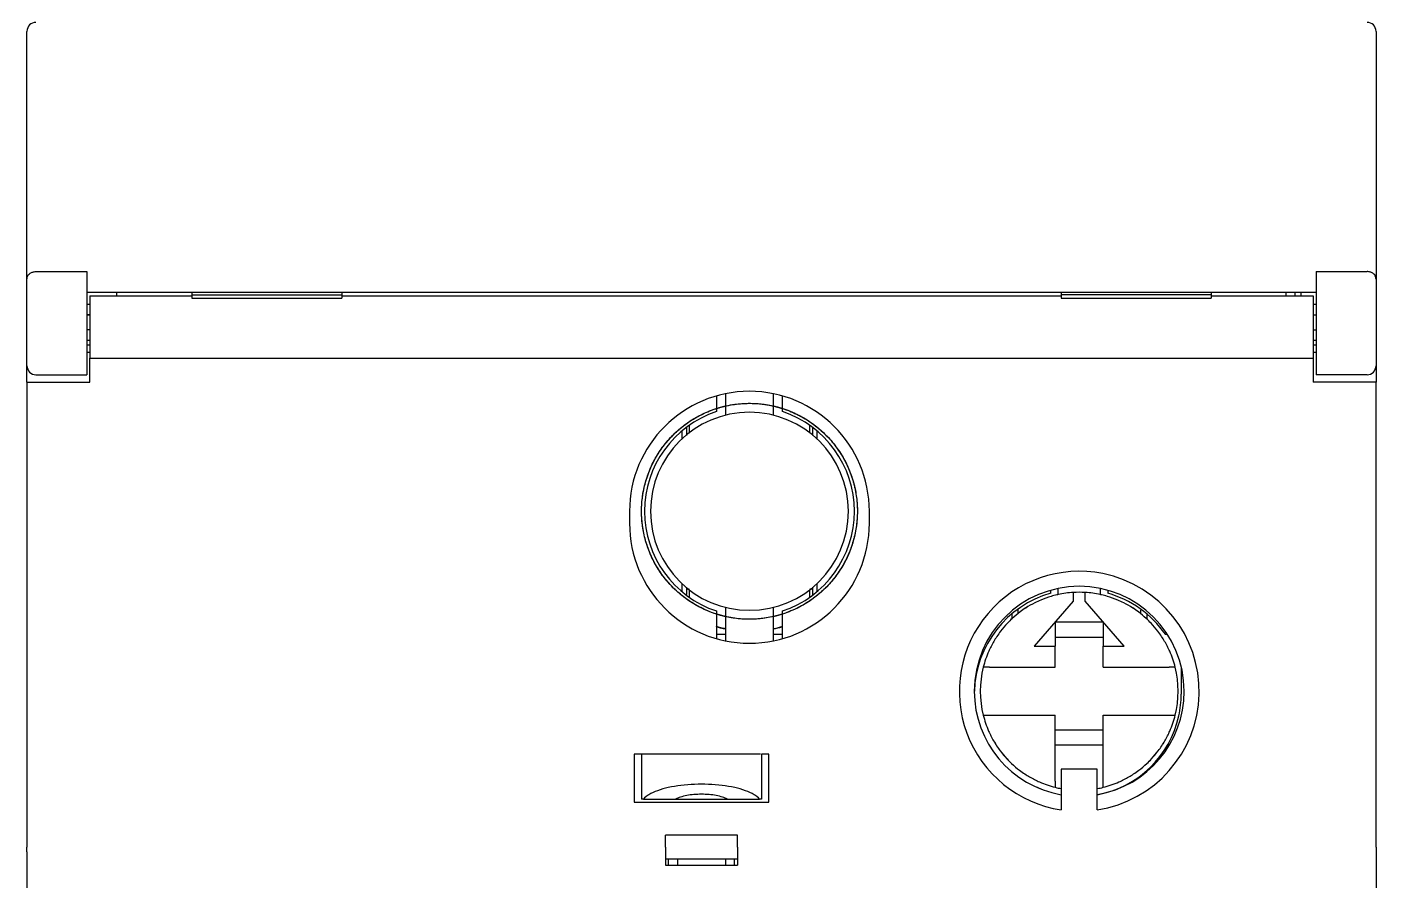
# Model space of a CAD drawing. Header units: inches. Extents: x 0 to 69, y 0 to 139.
# Drawn here: x 12 to 57, y 28.81 to 57.25 of the extents above; entities that cross this region are included whole.
import ezdxf

# ---------------------------------------------------------------- set-up
doc = ezdxf.new("R2010")
doc.units = ezdxf.units.IN

# ---------------------------------------------------------------- blocks, each defined once
blk = doc.blocks.new('MC40+MT32')
at = {"color": 7, "linetype": 'Continuous'}
for p, q in [((-22.5, -90.558), (-22.5, -82.3)), ((-22.5, -90.558), (-22.5, -82.3)), ((22.5, -82.3), (22.5, -90.558)), ((22.5, -82.3), (22.5, -90.558)), ((-22.2, -90.309), (-20.5, -90.309)), ((-20.5, -90.309), (-20.5, -91)), ((20.5, -90.309), (20.5, -91)), ((20.5, -90.309), (22.2, -90.309)), ((-22.5, -93.45), (-22.5, -90.558)), ((22.5, -90.558), (22.5, -93.45)), ((-20.5, -91), (-17, -91)), ((-20.5, -91), (-20.5, -91.7)), ((-20.4, -91.118), (-17, -91.118)), ((-20.4, -91.118), (-20.4, -91.731)), ((-19.5, -91.118), (-19.5, -91)), ((-17, -91), (-17, -91.083)), ((-17, -91), (-12, -91)), ((-17, -91.083), (-17, -91.194)), ((-17, -91.083), (-12, -91.083)), ((-17, -91.194), (-12, -91.194)), ((-12, -91), (-12, -91.083)), ((-12, -91), (12, -91)), ((-12, -91.083), (-12, -91.118)), ((-12, -91.118), (-12, -91.194)), ((-12, -91.118), (12, -91.118)), ((12, -91), (12, -91.083)), ((12, -91), (17, -91)), ((12, -91.083), (12, -91.194)), ((17, -91.083), (12, -91.083)), ((12, -91.194), (17, -91.194)), ((17, -91), (17, -91.083)), ((17, -91), (20.5, -91)), ((17, -91.083), (17, -91.118)), ((17, -91.118), (17, -91.194)), ((17, -91.118), (20.4, -91.118)), ((19.5, -91.118), (19.5, -91)), ((19.8, -91.118), (19.8, -91)), ((20, -91.118), (20, -91)), ((20.4, -91.118), (20.4, -91.731)), ((20.5, -91), (20.5, -91.7)), ((-20.5, -91.4), (-20.4, -91.4)), ((-20.5, -91.7), (-20.5, -92.3)), ((-20.5, -91.75), (-20.4, -91.75)), ((-20.4, -91.75), (-20.5, -91.75)), ((-20.4, -91.731), (-20.4, -91.75)), ((-20.4, -91.75), (-20.4, -92)), ((20.4, -91.4), (20.5, -91.4)), ((20.4, -91.731), (20.4, -91.75)), ((20.4, -91.75), (20.4, -92)), ((20.4, -91.75), (20.5, -91.75)), ((20.5, -91.7), (20.5, -92.3)), ((-20.4, -92.25), (-20.5, -92.25)), ((-20.4, -92), (-20.4, -92.325)), ((20.4, -92), (20.4, -92.25)), ((20.4, -92.25), (20.4, -92.325)), ((20.4, -92.25), (20.5, -92.25)), ((-20.5, -92.3), (-20.5, -92.75)), ((-20.5, -92.6), (-20.4, -92.6)), ((-20.4, -92.325), (-20.4, -93.2)), ((20.4, -92.325), (20.4, -93.2)), ((20.4, -92.6), (20.5, -92.6)), ((20.5, -92.3), (20.5, -92.75)), ((-20.5, -92.75), (-20.4, -92.75)), ((-20.5, -92.75), (-20.5, -93.75)), ((-20.5, -93), (-20.4, -93)), ((20.4, -92.75), (20.5, -92.75)), ((20.4, -93), (20.5, -93)), ((20.5, -92.75), (20.5, -93.75)), ((-22.5, -94), (-22.5, -93.45)), ((-22.5, -94), (-22.5, -93.45)), ((-20.4, -94), (-20.4, -93.2)), ((-20.4, -93.2), (20.4, -93.2)), ((20.4, -93.2), (20.4, -94)), ((22.5, -93.45), (22.5, -94)), ((22.5, -93.45), (22.5, -94)), ((-22.5, -94), (-22.5, -109.498)), ((-22.5, -94), (-20.4, -94)), ((-22.2, -93.75), (-20.5, -93.75)), ((22.5, -94), (20.4, -94)), ((22.2, -93.75), (20.5, -93.75)), ((22.5, -109.498), (22.5, -94)), ((0.5, -94.474), (0.5, -94.977)), ((0.8, -94.383), (0.8, -95.098)), ((2.4, -95.098), (2.4, -94.383)), ((2.7, -94.977), (2.7, -94.474)), ((-0.65, -95.888), (-0.65, -95.633)), ((-0.5, -95.523), (-0.5, -95.775)), ((-0.4, -95.693), (-0.4, -95.45)), ((3.6, -95.45), (3.6, -95.689)), ((3.7, -95.523), (3.7, -95.775)), ((3.85, -95.633), (3.85, -95.888)), ((-2.4, -98.3), (-2.4, -98.7)), ((5.6, -98.7), (5.6, -98.3)), ((-0.65, -100.967), (-0.65, -100.712)), ((3.85, -100.712), (3.85, -100.967)), ((-0.5, -100.825), (-0.5, -101.077)), ((-0.414, -100.9), (-0.5, -100.9)), ((-0.4, -101.15), (-0.4, -100.911)), ((3.6, -100.911), (3.6, -101.15)), ((3.7, -100.9), (3.614, -100.9)), ((3.7, -100.825), (3.7, -101.077)), ((11.65, -101.031), (11.65, -100.943)), ((11.9, -101.075), (11.9, -100.89)), ((11.9, -101.075), (11.9, -100.89)), ((12.4, -101.006), (12.4, -101.206)), ((12.4, -101.206), (12.4, -101.3)), ((12.8, -101.206), (12.8, -101.006)), ((12.8, -101.3), (12.8, -101.206)), ((13.3, -100.89), (13.3, -101.075)), ((13.3, -100.89), (13.3, -101.075)), ((13.55, -100.943), (13.55, -101.031)), ((0.5, -101.623), (0.5, -102.526)), ((0.8, -101.502), (0.8, -102.617)), ((2.4, -102.617), (2.4, -101.502)), ((2.7, -102.526), (2.7, -101.623)), ((10.55, -101.586), (10.55, -101.72)), ((12.4, -101.3), (11.1, -102.8)), ((14.1, -102.8), (12.8, -101.3)), ((14.65, -101.72), (14.65, -101.591)), ((10.35, -101.723), (10.35, -101.897)), ((11.8, -102), (11.8, -102.8)), ((13.4, -102), (11.8, -102)), ((13.4, -102), (13.4, -102.8)), ((14.85, -101.734), (14.85, -101.897)), ((0.5, -102.4), (0.6, -102.4)), ((0.6, -102.4), (0.8, -102.4)), ((2.4, -102.4), (2.6, -102.4)), ((2.6, -102.4), (2.7, -102.4)), ((11.8, -102.5), (13.4, -102.5)), ((15.472, -102.4), (15.522, -102.4)), ((11.1, -102.8), (11.8, -102.8)), ((11.8, -103.5), (11.8, -102.8)), ((13.4, -103.5), (13.4, -102.8)), ((13.4, -102.8), (14.1, -102.8)), ((9.605, -103.5), (9.398, -103.5)), ((9.605, -103.5), (11.8, -103.5)), ((13.4, -103.5), (15.595, -103.5)), ((15.802, -103.5), (15.595, -103.5)), ((16, -103.5), (16, -104.4)), ((9.398, -105.1), (9.605, -105.1)), ((9.605, -105.1), (11.8, -105.1)), ((11.8, -107.295), (11.8, -105.1)), ((13.4, -107.295), (13.4, -105.1)), ((13.4, -105.1), (15.595, -105.1)), ((15.595, -105.1), (15.802, -105.1)), ((13.4, -105.6), (11.8, -105.6)), ((13.4, -106.1), (11.8, -106.1)), ((-2.25, -106.4), (-2.25, -108)), ((-2, -106.4), (-2.25, -106.4)), ((-1.967, -106.4), (-2, -106.4)), ((-2, -106.4), (-2, -107.9)), ((-1, -106.4), (-1.967, -106.4)), ((1, -106.4), (-1, -106.4)), ((1.967, -106.4), (1, -106.4)), ((2.25, -106.4), (2, -106.4)), ((2, -106.4), (2, -107.9)), ((2, -106.4), (2, -107.9)), ((2.25, -108), (2.25, -106.4)), ((12, -106.9), (12, -108.255)), ((13.2, -106.9), (12, -106.9)), ((13.2, -108.255), (13.2, -106.9)), ((11.8, -107.295), (11.8, -107.502)), ((13.4, -107.502), (13.4, -107.295)), ((-2.25, -108), (2.25, -108)), ((-1.936, -107.9), (-2, -107.9)), ((-1.936, -107.9), (-0.866, -107.9)), ((-0.866, -107.9), (0.866, -107.9)), ((0.866, -107.9), (1.936, -107.9)), ((2, -107.9), (1.936, -107.9)), ((1.2, -109.1), (-1.2, -109.1)), ((-1.2, -109.498), (-1.2, -109.1)), ((1.2, -109.498), (1.2, -109.1)), ((-22.5, -109.648), (-22.5, -109.498)), ((-22.5, -109.648), (-22.5, -110.25)), ((-1.2, -109.498), (-1.2, -109.648)), ((-1.2, -109.648), (-1.2, -110.1)), ((1.2, -109.498), (1.2, -109.648)), ((1.2, -109.648), (1.2, -110.1)), ((22.5, -109.498), (22.5, -109.648)), ((22.5, -109.648), (22.5, -110.25)), ((-22.5, -110.25), (-22.5, -110.933)), ((-0.9, -109.9), (-1.2, -109.9)), ((-0.9, -109.9), (-1.2, -109.9)), ((-1.2, -110.1), (1.2, -110.1)), ((-1.1, -110.1), (-1.1, -109.9)), ((-0.8, -109.9), (-0.9, -109.9)), ((-0.8, -109.9), (-0.9, -109.9)), ((-0.8, -109.9), (-0.8, -110.1)), ((0.8, -109.9), (-0.8, -109.9)), ((0.8, -109.9), (-0.8, -109.9)), ((0.8, -109.9), (0.8, -110.1)), ((0.9, -109.9), (0.8, -109.9)), ((0.9, -109.9), (0.8, -109.9)), ((1.2, -109.9), (0.9, -109.9)), ((1.2, -109.9), (0.9, -109.9)), ((1.1, -110.1), (1.1, -109.9)), ((22.5, -110.25), (22.5, -110.933))]:
    blk.add_line(p, q, dxfattribs=at)
for centre, radius, start, end in [((-22.2, -82.3), 0.3, 90, 180), ((22.2, -82.3), 0.3, 0, 90), ((-22.2, -93.45), 0.3, 180, 270), ((-22.2, -93.45), 0.3, 180, 270), ((22.2, -93.45), 0.3, 270, 0), ((22.2, -93.45), 0.3, 270, 0), ((1.6, -98.3), 4, 0, 180), ((1.6, -98.3), 3.5, 108.3177, 251.6823), ((1.6, -98.3), 3.3, 0, 180), ((1.6, -98.3), 3.5, 288.3177, 71.6823), ((1.6, -98.3), 3.3, 180, 0), ((1.6, -98.7), 4, 180, 0), ((12.6, -104.3), 4, 78.5864, 261.3731), ((12.6, -104.3), 3.5, 0, 180), ((12.6, -104.3), 4, 278.6269, 78.5864), ((12.6, -104.4), 3.5, 105.7493, 178.349), ((12.6, -104.3), 3.3, 106.521, 112.8908), ((12.6, -104.3), 3.3, 106.5156, 112.8986), ((12.6, -104.3), 3.3, 103.0973, 106.521), ((12.6, -104.3), 3.3, 103.1028, 106.5156), ((12.6, -104.3), 3.3, 102.2492, 103.0973), ((12.6, -104.3), 3.3, 102.2467, 103.1028), ((12.6, -104.3), 3.3, 93.4746, 102.2492), ((12.6, -104.3), 3.3, 93.4746, 102.2467), ((12.6, -104.3), 3.3, 86.5254, 93.4746), ((12.6, -104.3), 3.3, 77.7508, 86.5254), ((12.6, -104.3), 3.3, 77.7533, 86.5254), ((12.6, -104.3), 3.3, 76.9027, 77.7508), ((12.6, -104.3), 3.3, 76.8972, 77.7533), ((12.6, -104.3), 3.3, 73.4791, 76.9027), ((12.6, -104.3), 3.3, 73.4846, 76.8972), ((12.6, -104.3), 3.3, 67.1092, 73.4791), ((12.6, -104.3), 3.3, 67.1015, 73.4846), ((12.6, -104.4), 3.5, 34.8499, 74.2507), ((12.6, -104.3), 3.3, 126.725, 132.6042), ((12.6, -104.3), 3.3, 126.7162, 132.6128), ((12.6, -104.3), 3.3, 122.717, 126.725), ((12.6, -104.3), 3.3, 122.7253, 126.7162), ((12.6, -104.3), 3.3, 116.7555, 122.717), ((12.6, -104.3), 3.3, 116.7475, 122.7253), ((12.6, -104.3), 3.3, 112.8908, 116.7555), ((12.6, -104.3), 3.3, 112.8986, 116.7475), ((12.6, -104.3), 3.3, 63.2442, 67.1092), ((12.6, -104.3), 3.3, 63.2522, 67.1015), ((12.6, -104.3), 3.3, 57.2746, 63.2522), ((12.6, -104.3), 3.3, 57.2829, 63.2442), ((12.6, -104.3), 3.3, 53.2747, 57.2829), ((12.6, -104.3), 3.3, 53.2835, 57.2746), ((12.6, -104.3), 3.3, 47.3955, 53.2747), ((12.6, -104.3), 3.3, 47.3868, 53.2835), ((12.6, -104.3), 3.3, 136.5927, 142.6169), ((12.6, -104.3), 3.3, 136.5843, 142.6242), ((12.6, -104.3), 3.3, 132.6042, 136.5927), ((12.6, -104.3), 3.3, 132.6128, 136.5843), ((12.6, -104.3), 3.3, 43.4072, 47.3955), ((12.6, -104.3), 3.3, 43.4156, 47.3868), ((12.6, -104.3), 3.3, 37.3829, 43.4072), ((12.6, -104.3), 3.3, 37.3756, 43.4156), ((12.6, -104.3), 3.3, 146.4096, 152.9988), ((12.6, -104.3), 3.3, 146.4022, 153.0028), ((12.6, -104.3), 3.3, 142.6169, 146.4096), ((12.6, -104.3), 3.3, 142.6242, 146.4022), ((12.6, -104.3), 3.3, 33.5905, 37.3829), ((12.6, -104.3), 3.3, 33.5979, 37.3756), ((12.6, -104.3), 3.3, 27.0011, 33.5905), ((12.6, -104.3), 3.3, 26.9971, 33.5979), ((12.6, -104.3), 3.3, 156.1982, 165.9703), ((12.6, -104.3), 3.3, 156.1933, 165.9703), ((12.6, -104.3), 3.3, 152.9988, 156.1982), ((12.6, -104.3), 3.3, 153.0028, 156.1933), ((12.6, -104.3), 3.3, 23.8019, 27.0011), ((12.6, -104.3), 3.3, 23.8068, 26.9971), ((12.6, -104.3), 3.3, 14.0297, 23.8019), ((12.6, -104.3), 3.3, 14.0297, 23.8068), ((12.6, -104.3), 3.3, 165.9703, 194.0297), ((12.6, -104.3), 3.3, 345.9703, 14.0297), ((12.6, -104.3), 3.5, 180, 260.0808), ((12.6, -104.3), 3.5, 279.9192, 0), ((12.6, -104.4), 3.4, 347.8267, 0), ((12.6, -104.3), 3.3, 194.0297, 203.6799), ((12.6, -104.3), 3.3, 194.0297, 203.6852), ((12.6, -104.4), 3.4, 280.2422, 347.8267), ((12.6, -104.3), 3.3, 336.3202, 345.9703), ((12.6, -104.3), 3.3, 336.3148, 345.9703), ((12.6, -104.3), 3.3, 203.6799, 206.8132), ((12.6, -104.3), 3.3, 203.6852, 206.8088), ((12.6, -104.3), 3.3, 333.1867, 336.3202), ((12.6, -104.3), 3.3, 333.191, 336.3148), ((12.6, -104.3), 3.3, 206.8088, 213.3693), ((12.6, -104.3), 3.3, 206.8132, 213.3614), ((12.6, -104.3), 3.3, 213.3614, 217.0397), ((12.6, -104.3), 3.3, 213.3693, 217.0327), ((12.6, -104.3), 3.3, 322.9603, 326.6386), ((12.6, -104.3), 3.3, 322.9673, 326.6307), ((12.6, -104.3), 3.3, 326.6307, 333.191), ((12.6, -104.3), 3.3, 326.6386, 333.1867), ((12.6, -104.3), 3.3, 217.0327, 223.1079), ((12.6, -104.3), 3.3, 217.0397, 223.0995), ((12.6, -104.3), 3.3, 223.0995, 226.9003), ((12.6, -104.3), 3.3, 223.1079, 226.8919), ((12.6, -104.3), 3.3, 313.0997, 316.9005), ((12.6, -104.3), 3.3, 313.1081, 316.8921), ((12.6, -104.3), 3.3, 316.8921, 322.9673), ((12.6, -104.3), 3.3, 316.9005, 322.9603), ((12.6, -104.3), 3.3, 226.8919, 232.9672), ((12.6, -104.3), 3.3, 226.9003, 232.9602), ((12.6, -104.3), 3.3, 232.9602, 236.6383), ((12.6, -104.3), 3.3, 232.9672, 236.6304), ((12.6, -104.3), 3.3, 236.6383, 243.1867), ((12.6, -104.3), 3.3, 236.6304, 243.191), ((12.6, -104.3), 3.3, 296.8088, 303.3696), ((12.6, -104.3), 3.3, 296.8132, 303.3616), ((12.6, -104.3), 3.3, 303.3616, 307.0399), ((12.6, -104.3), 3.3, 303.3696, 307.0328), ((12.6, -104.3), 3.3, 307.0328, 313.1081), ((12.6, -104.3), 3.3, 307.0399, 313.0997), ((12.6, -104.3), 3.3, 243.1867, 246.3199), ((12.6, -104.3), 3.3, 243.191, 246.3146), ((12.6, -104.4), 3.4, 245.7504, 247.2539), ((12.6, -104.3), 3.3, 246.3146, 255.9703), ((12.6, -104.3), 3.3, 246.3199, 255.9703), ((12.6, -104.3), 3.3, 255.9703, 259.5109), ((12.6, -104.3), 3.3, 280.4891, 284.0297), ((12.6, -104.3), 3.3, 284.0297, 293.6801), ((12.6, -104.3), 3.3, 284.0297, 293.6855), ((12.6, -104.3), 3.3, 293.6801, 296.8132), ((12.6, -104.3), 3.3, 293.6855, 296.8088)]:
    blk.add_arc(centre, radius, start, end, dxfattribs=at)
for points, knots in [([(-22.5, -90.558), (-22.5, -90.534), (-22.493, -90.486), (-22.457, -90.417), (-22.394, -90.359), (-22.306, -90.318), (-22.237, -90.309), (-22.2, -90.309)], [0, 0, 0, 0, 0.0701513, 0.1445135, 0.2272123, 0.3226882, 0.4328828, 0.4328828, 0.4328828, 0.4328828]), ([(22.5, -90.558), (22.5, -90.534), (22.493, -90.486), (22.457, -90.417), (22.394, -90.359), (22.306, -90.318), (22.237, -90.309), (22.2, -90.309)], [0, 0, 0, 0, 0.0701513, 0.1445135, 0.2272123, 0.3226882, 0.4328828, 0.4328828, 0.4328828, 0.4328828]), ([(2.421, -94.795), (2.488, -94.811), (2.725, -94.873), (3.121, -95.023), (3.584, -95.28), (4.004, -95.603), (4.373, -95.984), (4.682, -96.415), (4.925, -96.886), (5.096, -97.388), (5.192, -97.909), (5.21, -98.439), (5.151, -98.965), (5.016, -99.478), (4.807, -99.965), (4.528, -100.416), (4.187, -100.822), (3.79, -101.173), (3.346, -101.463), (2.865, -101.684), (2.356, -101.833), (1.831, -101.906), (1.301, -101.901), (0.777, -101.818), (0.271, -101.66), (-0.206, -101.429), (-0.645, -101.131), (-1.035, -100.772), (-1.368, -100.36), (-1.638, -99.903), (-1.837, -99.412), (-1.963, -98.897), (-2.012, -98.369), (-1.984, -97.84), (-1.878, -97.32), (-1.697, -96.822), (-1.445, -96.355), (-1.128, -95.931), (-0.751, -95.557), (-0.325, -95.242), (0.144, -94.994), (0.643, -94.816), (1.164, -94.713), (1.693, -94.688), (2.107, -94.729), (2.341, -94.777), (2.402, -94.79)], [0, 0, 0, 0, 0.207058, 0.735171, 1.263287, 1.791408, 2.319532, 2.84766, 3.375793, 3.90393, 4.432071, 4.960218, 5.488369, 6.016526, 6.544687, 7.072855, 7.601028, 8.129207, 8.657392, 9.185584, 9.713782, 10.241987, 10.770198, 11.298417, 11.826642, 12.354875, 12.883116, 13.411365, 13.939621, 14.467886, 14.996159, 15.524441, 16.052731, 16.58103, 17.109338, 17.637656, 18.165983, 18.69432, 19.222666, 19.751023, 20.279389, 20.807767, 21.336154, 21.864553, 22.392962, 22.579783, 22.579783, 22.579783, 22.579783]), ([(2.421, -94.795), (2.488, -94.811), (2.725, -94.873), (3.121, -95.023), (3.584, -95.28), (4.004, -95.603), (4.373, -95.984), (4.682, -96.415), (4.925, -96.886), (5.096, -97.388), (5.192, -97.909), (5.21, -98.439), (5.151, -98.965), (5.016, -99.478), (4.807, -99.965), (4.528, -100.416), (4.187, -100.822), (3.79, -101.173), (3.346, -101.463), (2.865, -101.684), (2.356, -101.833), (1.831, -101.906), (1.301, -101.901), (0.777, -101.818), (0.271, -101.66), (-0.206, -101.429), (-0.645, -101.131), (-1.035, -100.772), (-1.368, -100.36), (-1.638, -99.903), (-1.837, -99.412), (-1.963, -98.897), (-2.012, -98.369), (-1.984, -97.84), (-1.878, -97.32), (-1.697, -96.822), (-1.445, -96.355), (-1.128, -95.931), (-0.751, -95.557), (-0.325, -95.242), (0.144, -94.994), (0.643, -94.816), (1.164, -94.713), (1.693, -94.688), (2.19, -94.738), (2.503, -94.812), (2.642, -94.854)], [0, 0, 0, 0, 0.207058, 0.735171, 1.263287, 1.791408, 2.319532, 2.84766, 3.375793, 3.90393, 4.432071, 4.960218, 5.488369, 6.016526, 6.544687, 7.072855, 7.601028, 8.129207, 8.657392, 9.185584, 9.713782, 10.241987, 10.770198, 11.298417, 11.826642, 12.354875, 12.883116, 13.411365, 13.939621, 14.467886, 14.996159, 15.524441, 16.052731, 16.58103, 17.109338, 17.637656, 18.165983, 18.69432, 19.222666, 19.751023, 20.279389, 20.807767, 21.336154, 21.864553, 22.392962, 22.828265, 22.828265, 22.828265, 22.828265]), ([(2.676, -94.865), (2.826, -94.912), (3.138, -95.032), (3.584, -95.28), (4.004, -95.603), (4.373, -95.984), (4.682, -96.415), (4.925, -96.886), (5.096, -97.388), (5.192, -97.909), (5.21, -98.439), (5.151, -98.965), (5.016, -99.478), (4.807, -99.965), (4.528, -100.416), (4.187, -100.822), (3.79, -101.173), (3.346, -101.463), (2.865, -101.684), (2.356, -101.833), (1.831, -101.906), (1.301, -101.901), (0.777, -101.818), (0.271, -101.66), (-0.206, -101.429), (-0.645, -101.131), (-1.035, -100.772), (-1.368, -100.36), (-1.638, -99.903), (-1.837, -99.412), (-1.963, -98.897), (-2.012, -98.369), (-1.984, -97.84), (-1.878, -97.32), (-1.697, -96.822), (-1.445, -96.355), (-1.128, -95.931), (-0.751, -95.557), (-0.325, -95.242), (0.144, -94.994), (0.643, -94.816), (1.164, -94.713), (1.693, -94.688), (2.196, -94.738), (2.514, -94.815), (2.658, -94.859)], [0, 0, 0, 0, 0.470588, 0.998705, 1.526825, 2.054949, 2.583077, 3.11121, 3.639347, 4.167489, 4.695635, 5.223786, 5.751943, 6.280105, 6.808272, 7.336445, 7.864624, 8.39281, 8.921001, 9.449199, 9.977404, 10.505615, 11.033834, 11.56206, 12.090293, 12.618533, 13.146782, 13.675039, 14.203303, 14.731576, 15.259858, 15.788148, 16.316447, 16.844756, 17.373073, 17.9014, 18.429737, 18.958083, 19.48644, 20.014807, 20.543184, 21.071571, 21.59997, 22.128379, 22.580454, 22.580454, 22.580454, 22.580454]), ([(2.421, -94.795), (2.488, -94.811), (2.725, -94.873), (3.121, -95.023), (3.584, -95.28), (4.004, -95.603), (4.373, -95.984), (4.682, -96.415), (4.925, -96.886), (5.096, -97.388), (5.192, -97.909), (5.21, -98.439), (5.151, -98.965), (5.016, -99.478), (4.807, -99.965), (4.528, -100.416), (4.187, -100.822), (3.79, -101.173), (3.346, -101.463), (2.865, -101.684), (2.356, -101.833), (1.831, -101.906), (1.301, -101.901), (0.777, -101.818), (0.271, -101.66), (-0.206, -101.429), (-0.645, -101.131), (-1.035, -100.772), (-1.368, -100.36), (-1.638, -99.903), (-1.837, -99.412), (-1.963, -98.897), (-2.012, -98.369), (-1.984, -97.84), (-1.878, -97.32), (-1.697, -96.822), (-1.445, -96.355), (-1.128, -95.931), (-0.751, -95.557), (-0.325, -95.242), (0.144, -94.994), (0.643, -94.816), (1.164, -94.713), (1.693, -94.688), (2.107, -94.729), (2.341, -94.777), (2.402, -94.79)], [0, 0, 0, 0, 0.207058, 0.735171, 1.263287, 1.791408, 2.319532, 2.84766, 3.375793, 3.90393, 4.432071, 4.960218, 5.488369, 6.016526, 6.544687, 7.072855, 7.601028, 8.129207, 8.657392, 9.185584, 9.713782, 10.241987, 10.770198, 11.298417, 11.826642, 12.354875, 12.883116, 13.411365, 13.939621, 14.467886, 14.996159, 15.524441, 16.052731, 16.58103, 17.109338, 17.637656, 18.165983, 18.69432, 19.222666, 19.751023, 20.279389, 20.807767, 21.336154, 21.864553, 22.392962, 22.579783, 22.579783, 22.579783, 22.579783]), ([(2.421, -94.795), (2.488, -94.811), (2.725, -94.873), (3.121, -95.023), (3.584, -95.28), (4.004, -95.603), (4.373, -95.984), (4.682, -96.415), (4.925, -96.886), (5.096, -97.388), (5.192, -97.909), (5.21, -98.439), (5.151, -98.965), (5.016, -99.478), (4.807, -99.965), (4.528, -100.416), (4.187, -100.822), (3.79, -101.173), (3.346, -101.463), (2.865, -101.684), (2.356, -101.833), (1.831, -101.906), (1.301, -101.901), (0.777, -101.818), (0.271, -101.66), (-0.206, -101.429), (-0.645, -101.131), (-1.035, -100.772), (-1.368, -100.36), (-1.638, -99.903), (-1.837, -99.412), (-1.963, -98.897), (-2.012, -98.369), (-1.984, -97.84), (-1.878, -97.32), (-1.697, -96.822), (-1.445, -96.355), (-1.128, -95.931), (-0.751, -95.557), (-0.325, -95.242), (0.144, -94.994), (0.643, -94.816), (1.164, -94.713), (1.693, -94.688), (2.19, -94.738), (2.503, -94.812), (2.642, -94.854)], [0, 0, 0, 0, 0.207058, 0.735171, 1.263287, 1.791408, 2.319532, 2.84766, 3.375793, 3.90393, 4.432071, 4.960218, 5.488369, 6.016526, 6.544687, 7.072855, 7.601028, 8.129207, 8.657392, 9.185584, 9.713782, 10.241987, 10.770198, 11.298417, 11.826642, 12.354875, 12.883116, 13.411365, 13.939621, 14.467886, 14.996159, 15.524441, 16.052731, 16.58103, 17.109338, 17.637656, 18.165983, 18.69432, 19.222666, 19.751023, 20.279389, 20.807767, 21.336154, 21.864553, 22.392962, 22.828265, 22.828265, 22.828265, 22.828265]), ([(2.676, -94.865), (2.826, -94.912), (3.138, -95.032), (3.584, -95.28), (4.004, -95.603), (4.373, -95.984), (4.682, -96.415), (4.925, -96.886), (5.096, -97.388), (5.192, -97.909), (5.21, -98.439), (5.151, -98.965), (5.016, -99.478), (4.807, -99.965), (4.528, -100.416), (4.187, -100.822), (3.79, -101.173), (3.346, -101.463), (2.865, -101.684), (2.356, -101.833), (1.831, -101.906), (1.301, -101.901), (0.777, -101.818), (0.271, -101.66), (-0.206, -101.429), (-0.645, -101.131), (-1.035, -100.772), (-1.368, -100.36), (-1.638, -99.903), (-1.837, -99.412), (-1.963, -98.897), (-2.012, -98.369), (-1.984, -97.84), (-1.878, -97.32), (-1.697, -96.822), (-1.445, -96.355), (-1.128, -95.931), (-0.751, -95.557), (-0.325, -95.242), (0.144, -94.994), (0.643, -94.816), (1.164, -94.713), (1.693, -94.688), (2.196, -94.738), (2.514, -94.815), (2.658, -94.859)], [0, 0, 0, 0, 0.470588, 0.998705, 1.526825, 2.054949, 2.583077, 3.11121, 3.639347, 4.167489, 4.695635, 5.223786, 5.751943, 6.280105, 6.808272, 7.336445, 7.864624, 8.39281, 8.921001, 9.449199, 9.977404, 10.505615, 11.033834, 11.56206, 12.090293, 12.618533, 13.146782, 13.675039, 14.203303, 14.731576, 15.259858, 15.788148, 16.316447, 16.844756, 17.373073, 17.9014, 18.429737, 18.958083, 19.48644, 20.014807, 20.543184, 21.071571, 21.59997, 22.128379, 22.580454, 22.580454, 22.580454, 22.580454]), ([(2.552, -94.828), (2.698, -94.868), (2.99, -94.968), (3.408, -95.175), (3.801, -95.438), (4.156, -95.751), (4.468, -96.107), (4.73, -96.501), (4.938, -96.925), (5.089, -97.374), (5.181, -97.838), (5.21, -98.31), (5.178, -98.782), (5.084, -99.246), (4.931, -99.693), (4.72, -100.117), (4.456, -100.509), (4.142, -100.863), (3.785, -101.174), (3.391, -101.435), (2.966, -101.642), (2.517, -101.792), (2.052, -101.882), (1.58, -101.91), (1.108, -101.877), (0.645, -101.782), (0.198, -101.627), (-0.225, -101.415), (-0.617, -101.15), (-0.97, -100.835), (-1.28, -100.478), (-1.54, -100.082), (-1.746, -99.657), (-1.894, -99.207), (-1.983, -98.743), (-2.01, -98.27), (-1.975, -97.799), (-1.879, -97.335), (-1.723, -96.889), (-1.51, -96.466), (-1.244, -96.076), (-0.928, -95.723), (-0.57, -95.414), (-0.174, -95.155), (0.253, -94.951), (0.702, -94.803), (1.167, -94.716), (1.639, -94.69), (2.053, -94.722), (2.305, -94.768), (2.402, -94.79)], [0, 0, 0, 0, 0.452092, 0.923813, 1.395533, 1.867254, 2.338974, 2.810695, 3.282415, 3.754136, 4.225856, 4.697576, 5.169297, 5.641017, 6.112738, 6.584458, 7.056178, 7.527899, 7.999619, 8.471339, 8.94306, 9.41478, 9.8865, 10.358221, 10.829941, 11.301661, 11.773382, 12.245102, 12.716822, 13.188542, 13.660263, 14.131983, 14.603703, 15.075423, 15.547143, 16.018864, 16.490584, 16.962304, 17.434024, 17.905745, 18.377465, 18.849185, 19.320905, 19.792625, 20.264345, 20.736066, 21.207786, 21.679506, 22.151226, 22.448129, 22.448129, 22.448129, 22.448129]), ([(2.552, -94.828), (2.698, -94.868), (2.99, -94.968), (3.408, -95.175), (3.801, -95.438), (4.156, -95.751), (4.468, -96.107), (4.73, -96.501), (4.938, -96.925), (5.089, -97.374), (5.181, -97.838), (5.21, -98.31), (5.178, -98.782), (5.084, -99.246), (4.931, -99.693), (4.72, -100.117), (4.456, -100.509), (4.142, -100.863), (3.785, -101.174), (3.391, -101.435), (2.966, -101.642), (2.517, -101.792), (2.052, -101.882), (1.58, -101.91), (1.108, -101.877), (0.645, -101.782), (0.198, -101.627), (-0.225, -101.415), (-0.617, -101.15), (-0.97, -100.835), (-1.28, -100.478), (-1.54, -100.082), (-1.746, -99.657), (-1.894, -99.207), (-1.983, -98.743), (-2.01, -98.27), (-1.975, -97.799), (-1.879, -97.335), (-1.723, -96.889), (-1.51, -96.466), (-1.244, -96.076), (-0.928, -95.723), (-0.57, -95.414), (-0.174, -95.155), (0.253, -94.951), (0.702, -94.803), (1.167, -94.716), (1.639, -94.69), (2.053, -94.722), (2.305, -94.768), (2.402, -94.79)], [0, 0, 0, 0, 0.452092, 0.923813, 1.395533, 1.867254, 2.338974, 2.810695, 3.282415, 3.754136, 4.225856, 4.697576, 5.169297, 5.641017, 6.112738, 6.584458, 7.056178, 7.527899, 7.999619, 8.471339, 8.94306, 9.41478, 9.8865, 10.358221, 10.829941, 11.301661, 11.773382, 12.245102, 12.716822, 13.188542, 13.660263, 14.131983, 14.603703, 15.075423, 15.547143, 16.018864, 16.490584, 16.962304, 17.434024, 17.905745, 18.377465, 18.849185, 19.320905, 19.792625, 20.264345, 20.736066, 21.207786, 21.679506, 22.151226, 22.448129, 22.448129, 22.448129, 22.448129]), ([(0.498, -94.873), (0.56, -94.853), (0.66, -94.824), (0.761, -94.799), (0.799, -94.79)], [0, 0, 0, 0, 0.1958239, 0.3122171, 0.3122171, 0.3122171, 0.3122171]), ([(0.498, -94.873), (0.56, -94.853), (0.66, -94.824), (0.761, -94.799), (0.799, -94.79)], [0, 0, 0, 0, 0.1958239, 0.3122171, 0.3122171, 0.3122171, 0.3122171]), ([(0.498, -94.873), (0.547, -94.857), (0.647, -94.827), (0.747, -94.802), (0.798, -94.79)], [0, 0, 0, 0, 0.1557621, 0.3118692, 0.3118692, 0.3118692, 0.3118692]), ([(0.498, -94.873), (0.566, -94.851), (0.666, -94.822), (0.767, -94.797), (0.799, -94.79)], [0, 0, 0, 0, 0.2155372, 0.3124247, 0.3124247, 0.3124247, 0.3124247]), ([(0.498, -94.873), (0.547, -94.857), (0.647, -94.827), (0.747, -94.802), (0.798, -94.79)], [0, 0, 0, 0, 0.1557621, 0.3118692, 0.3118692, 0.3118692, 0.3118692]), ([(0.498, -94.873), (0.556, -94.854), (0.656, -94.825), (0.757, -94.8), (0.799, -94.79)], [0, 0, 0, 0, 0.1849977, 0.3120867, 0.3120867, 0.3120867, 0.3120867]), ([(0.498, -94.873), (0.566, -94.851), (0.666, -94.822), (0.767, -94.797), (0.799, -94.79)], [0, 0, 0, 0, 0.2155372, 0.3124247, 0.3124247, 0.3124247, 0.3124247]), ([(0.498, -94.873), (0.556, -94.854), (0.656, -94.825), (0.757, -94.8), (0.799, -94.79)], [0, 0, 0, 0, 0.1849977, 0.3120867, 0.3120867, 0.3120867, 0.3120867]), ([(0.5, -94.872), (0.502, -94.872), (0.6, -94.84), (0.699, -94.813), (0.798, -94.791)], [0, 0, 0, 0, 0.006035, 0.3090248, 0.3090248, 0.3090248, 0.3090248]), ([(0.5, -94.872), (0.502, -94.872), (0.6, -94.84), (0.699, -94.813), (0.798, -94.791)], [0, 0, 0, 0, 0.006035, 0.3090248, 0.3090248, 0.3090248, 0.3090248]), ([(2.401, -94.79), (2.446, -94.8), (2.547, -94.825), (2.646, -94.855), (2.702, -94.873)], [0, 0, 0, 0, 0.1359253, 0.3119961, 0.3119961, 0.3119961, 0.3119961]), ([(2.401, -94.79), (2.446, -94.8), (2.547, -94.825), (2.646, -94.855), (2.702, -94.873)], [0, 0, 0, 0, 0.1359253, 0.3119961, 0.3119961, 0.3119961, 0.3119961]), ([(2.402, -94.791), (2.476, -94.807), (2.576, -94.834), (2.675, -94.864), (2.702, -94.873)], [0, 0, 0, 0, 0.2265887, 0.3106013, 0.3106013, 0.3106013, 0.3106013]), ([(2.402, -94.791), (2.476, -94.807), (2.576, -94.834), (2.675, -94.864), (2.702, -94.873)], [0, 0, 0, 0, 0.2265887, 0.3106013, 0.3106013, 0.3106013, 0.3106013]), ([(2.402, -94.79), (2.452, -94.802), (2.506, -94.815), (2.559, -94.83), (2.562, -94.831)], [0, 0, 0, 0, 0.155479, 0.165313, 0.165313, 0.165313, 0.165313]), ([(2.402, -94.79), (2.452, -94.802), (2.506, -94.815), (2.559, -94.83), (2.562, -94.831)], [0, 0, 0, 0, 0.155479, 0.165313, 0.165313, 0.165313, 0.165313]), ([(2.581, -94.836), (2.584, -94.837), (2.592, -94.839), (2.6, -94.842), (2.606, -94.843)], [0, 0, 0, 0, 0.00912063, 0.02546412, 0.02546412, 0.02546412, 0.02546412]), ([(2.581, -94.836), (2.584, -94.837), (2.592, -94.839), (2.6, -94.842), (2.606, -94.843)], [0, 0, 0, 0, 0.00912063, 0.02546412, 0.02546412, 0.02546412, 0.02546412]), ([(0.8, -101.81), (0.792, -101.808), (0.69, -101.784), (0.589, -101.756), (0.497, -101.727)], [0, 0, 0, 0, 0.0245826, 0.3137679, 0.3137679, 0.3137679, 0.3137679]), ([(0.8, -101.81), (0.792, -101.808), (0.69, -101.784), (0.589, -101.756), (0.497, -101.727)], [0, 0, 0, 0, 0.0245826, 0.3137679, 0.3137679, 0.3137679, 0.3137679]), ([(0.8, -101.81), (0.793, -101.808), (0.691, -101.785), (0.59, -101.757), (0.497, -101.727)], [0, 0, 0, 0, 0.0200704, 0.3138211, 0.3138211, 0.3138211, 0.3138211]), ([(0.8, -101.81), (0.793, -101.808), (0.691, -101.785), (0.59, -101.757), (0.497, -101.727)], [0, 0, 0, 0, 0.0200704, 0.3138211, 0.3138211, 0.3138211, 0.3138211]), ([(0.799, -101.81), (0.754, -101.8), (0.653, -101.775), (0.554, -101.745), (0.498, -101.727)], [0, 0, 0, 0, 0.1359273, 0.3119962, 0.3119962, 0.3119962, 0.3119962]), ([(0.799, -101.81), (0.754, -101.8), (0.653, -101.775), (0.554, -101.745), (0.498, -101.727)], [0, 0, 0, 0, 0.1359273, 0.3119962, 0.3119962, 0.3119962, 0.3119962]), ([(0.637, -101.769), (0.634, -101.768), (0.587, -101.755), (0.541, -101.741), (0.498, -101.727)], [0, 0, 0, 0, 0.0107924, 0.1453647, 0.1453647, 0.1453647, 0.1453647]), ([(0.637, -101.769), (0.634, -101.768), (0.587, -101.755), (0.541, -101.741), (0.498, -101.727)], [0, 0, 0, 0, 0.0107924, 0.1453647, 0.1453647, 0.1453647, 0.1453647]), ([(0.798, -101.81), (0.748, -101.798), (0.647, -101.773), (0.547, -101.743), (0.498, -101.727)], [0, 0, 0, 0, 0.1554803, 0.3117619, 0.3117619, 0.3117619, 0.3117619]), ([(0.798, -101.81), (0.748, -101.798), (0.647, -101.773), (0.547, -101.743), (0.498, -101.727)], [0, 0, 0, 0, 0.1554803, 0.3117619, 0.3117619, 0.3117619, 0.3117619]), ([(0.5, -102.146), (0.508, -102.148), (0.557, -102.162), (0.606, -102.175), (0.646, -102.185)], [0, 0, 0, 0, 0.0261322, 0.152086, 0.152086, 0.152086, 0.152086]), ([(0.5, -102.146), (0.508, -102.148), (0.557, -102.162), (0.606, -102.175), (0.646, -102.185)], [0, 0, 0, 0, 0.0261322, 0.152086, 0.152086, 0.152086, 0.152086]), ([(2.702, -101.727), (2.64, -101.747), (2.54, -101.776), (2.439, -101.801), (2.401, -101.81)], [0, 0, 0, 0, 0.1958248, 0.3122171, 0.3122171, 0.3122171, 0.3122171]), ([(2.702, -101.727), (2.63, -101.75), (2.53, -101.779), (2.429, -101.803), (2.401, -101.81)], [0, 0, 0, 0, 0.2277671, 0.3125278, 0.3125278, 0.3125278, 0.3125278]), ([(2.702, -101.727), (2.64, -101.747), (2.54, -101.776), (2.439, -101.801), (2.401, -101.81)], [0, 0, 0, 0, 0.1958248, 0.3122171, 0.3122171, 0.3122171, 0.3122171]), ([(2.702, -101.727), (2.63, -101.75), (2.53, -101.779), (2.429, -101.803), (2.401, -101.81)], [0, 0, 0, 0, 0.2277671, 0.3125278, 0.3125278, 0.3125278, 0.3125278]), ([(2.402, -102.219), (2.497, -102.199), (2.597, -102.175), (2.695, -102.147), (2.7, -102.146)], [0, 0, 0, 0, 0.2906819, 0.30708, 0.30708, 0.30708, 0.30708]), ([(2.402, -102.219), (2.497, -102.199), (2.597, -102.175), (2.695, -102.147), (2.7, -102.146)], [0, 0, 0, 0, 0.2906819, 0.30708, 0.30708, 0.30708, 0.30708]), ([(0.763, -102.212), (0.751, -102.209), (0.679, -102.193), (0.607, -102.175), (0.549, -102.159)], [0, 0, 0, 0, 0.0395015, 0.2207205, 0.2207205, 0.2207205, 0.2207205]), ([(0.763, -102.212), (0.751, -102.209), (0.679, -102.193), (0.607, -102.175), (0.549, -102.159)], [0, 0, 0, 0, 0.0395015, 0.2207205, 0.2207205, 0.2207205, 0.2207205]), ([(0.799, -102.219), (0.777, -102.214), (0.694, -102.197), (0.612, -102.177), (0.552, -102.16)], [0, 0, 0, 0, 0.0679774, 0.2536841, 0.2536841, 0.2536841, 0.2536841]), ([(0.799, -102.219), (0.777, -102.214), (0.694, -102.197), (0.612, -102.177), (0.552, -102.16)], [0, 0, 0, 0, 0.0679774, 0.2536841, 0.2536841, 0.2536841, 0.2536841]), ([(1.936, -107.9), (1.888, -107.838), (1.739, -107.724), (1.455, -107.6), (1.095, -107.501), (0.679, -107.433), (0.23, -107.398), (-0.23, -107.398), (-0.679, -107.433), (-1.095, -107.501), (-1.455, -107.6), (-1.739, -107.724), (-1.888, -107.838), (-1.936, -107.9)], [0, 0, 0, 0, 0.236504, 0.548548, 0.926886, 1.354028, 1.81038, 2.276397, 2.732749, 3.159891, 3.538229, 3.850274, 4.086777, 4.086777, 4.086777, 4.086777]), ([(0.866, -107.9), (0.815, -107.87), (0.692, -107.821), (0.486, -107.771), (0.25, -107.74), (0, -107.73), (-0.25, -107.74), (-0.486, -107.771), (-0.692, -107.821), (-0.815, -107.87), (-0.866, -107.9)], [0, 0, 0, 0, 0.177434, 0.393119, 0.63488, 0.889605, 1.144318, 1.386053, 1.601713, 1.779136, 1.779136, 1.779136, 1.779136])]:
    blk.add_open_spline(points, degree=3, knots=knots, dxfattribs=at)
for points in [[(2.401, -94.79), (2.445, -94.8), (2.489, -94.811), (2.533, -94.823)], [(2.401, -94.79), (2.445, -94.8), (2.489, -94.811), (2.533, -94.823)], [(2.405, -94.791), (2.458, -94.803), (2.511, -94.817), (2.563, -94.831)], [(2.405, -94.791), (2.458, -94.803), (2.511, -94.817), (2.563, -94.831)], [(2.512, -94.818), (2.562, -94.83), (2.61, -94.844), (2.659, -94.859)], [(2.512, -94.818), (2.562, -94.83), (2.61, -94.844), (2.659, -94.859)], [(2.533, -94.823), (2.539, -94.825), (2.545, -94.826), (2.552, -94.828)], [(2.533, -94.823), (2.539, -94.825), (2.545, -94.826), (2.552, -94.828)], [(2.598, -94.841), (2.618, -94.847), (2.638, -94.853), (2.658, -94.859)], [(2.598, -94.841), (2.618, -94.847), (2.638, -94.853), (2.658, -94.859)], [(2.606, -94.843), (2.624, -94.849), (2.642, -94.854), (2.661, -94.86)], [(2.606, -94.843), (2.624, -94.849), (2.642, -94.854), (2.661, -94.86)], [(2.642, -94.854), (2.648, -94.856), (2.653, -94.857), (2.658, -94.859)], [(2.642, -94.854), (2.648, -94.856), (2.653, -94.857), (2.658, -94.859)], [(2.642, -94.854), (2.646, -94.855), (2.65, -94.856), (2.653, -94.858)], [(2.642, -94.854), (2.646, -94.855), (2.65, -94.856), (2.653, -94.858)], [(2.65, -94.857), (2.668, -94.862), (2.685, -94.867), (2.702, -94.873)], [(2.65, -94.857), (2.668, -94.862), (2.685, -94.867), (2.702, -94.873)], [(2.653, -94.858), (2.67, -94.863), (2.686, -94.868), (2.702, -94.873)], [(2.653, -94.858), (2.67, -94.863), (2.686, -94.868), (2.702, -94.873)], [(2.658, -94.859), (2.673, -94.864), (2.687, -94.868), (2.702, -94.873)], [(2.658, -94.859), (2.673, -94.864), (2.687, -94.868), (2.702, -94.873)], [(2.659, -94.859), (2.673, -94.864), (2.687, -94.868), (2.701, -94.872)], [(2.659, -94.859), (2.673, -94.864), (2.687, -94.868), (2.701, -94.872)], [(2.661, -94.86), (2.667, -94.862), (2.672, -94.863), (2.678, -94.865)], [(2.661, -94.86), (2.667, -94.862), (2.672, -94.863), (2.678, -94.865)], [(0.497, -102.145), (0.546, -102.159), (0.595, -102.172), (0.643, -102.184)], [(0.497, -102.145), (0.546, -102.159), (0.595, -102.172), (0.643, -102.184)], [(0.517, -101.733), (0.51, -101.731), (0.504, -101.729), (0.498, -101.727)], [(0.517, -101.733), (0.51, -101.731), (0.504, -101.729), (0.498, -101.727)], [(0.552, -102.16), (0.534, -102.155), (0.516, -102.15), (0.498, -102.145)], [(0.552, -102.16), (0.534, -102.155), (0.516, -102.15), (0.498, -102.145)], [(0.511, -102.149), (0.506, -102.148), (0.502, -102.146), (0.498, -102.145)], [(0.511, -102.149), (0.506, -102.148), (0.502, -102.146), (0.498, -102.145)], [(0.569, -102.165), (0.545, -102.159), (0.522, -102.152), (0.498, -102.145)], [(0.569, -102.165), (0.545, -102.159), (0.522, -102.152), (0.498, -102.145)], [(0.499, -102.145), (0.522, -102.152), (0.546, -102.159), (0.569, -102.165)], [(0.499, -102.145), (0.522, -102.152), (0.546, -102.159), (0.569, -102.165)], [(0.549, -102.159), (0.536, -102.156), (0.523, -102.152), (0.511, -102.149)], [(0.549, -102.159), (0.536, -102.156), (0.523, -102.152), (0.511, -102.149)], [(0.595, -101.757), (0.569, -101.749), (0.543, -101.741), (0.517, -101.733)], [(0.595, -101.757), (0.569, -101.749), (0.543, -101.741), (0.517, -101.733)], [(0.798, -101.81), (0.73, -101.794), (0.662, -101.776), (0.595, -101.757)], [(0.798, -101.81), (0.73, -101.794), (0.662, -101.776), (0.595, -101.757)], [(0.71, -101.788), (0.686, -101.782), (0.661, -101.776), (0.637, -101.769)], [(0.71, -101.788), (0.686, -101.782), (0.661, -101.776), (0.637, -101.769)], [(0.798, -101.81), (0.769, -101.803), (0.739, -101.796), (0.71, -101.788)], [(0.798, -101.81), (0.769, -101.803), (0.739, -101.796), (0.71, -101.788)], [(2.703, -101.727), (2.603, -101.759), (2.502, -101.787), (2.401, -101.81)], [(2.703, -101.727), (2.603, -101.759), (2.502, -101.787), (2.401, -101.81)], [(2.702, -102.145), (2.602, -102.174), (2.502, -102.198), (2.401, -102.219)], [(2.702, -102.145), (2.602, -102.174), (2.502, -102.198), (2.401, -102.219)], [(0.569, -102.165), (0.645, -102.185), (0.721, -102.203), (0.798, -102.219)], [(0.8, -102.219), (0.723, -102.203), (0.646, -102.185), (0.569, -102.165)], [(0.569, -102.165), (0.645, -102.185), (0.721, -102.203), (0.798, -102.219)], [(0.8, -102.219), (0.723, -102.203), (0.646, -102.185), (0.569, -102.165)], [(0.643, -102.184), (0.695, -102.197), (0.747, -102.208), (0.799, -102.219)], [(0.643, -102.184), (0.695, -102.197), (0.747, -102.208), (0.799, -102.219)], [(0.646, -102.185), (0.697, -102.197), (0.747, -102.208), (0.798, -102.219)], [(0.646, -102.185), (0.697, -102.197), (0.747, -102.208), (0.798, -102.219)]]:
    blk.add_open_spline(points, degree=3, dxfattribs=at)

msp = doc.modelspace()

# ---------------------------------------------------------------- block references
msp.add_blockref('MC40+MT32', (34.5, 139.4))

doc.saveas('drawing.dxf')
